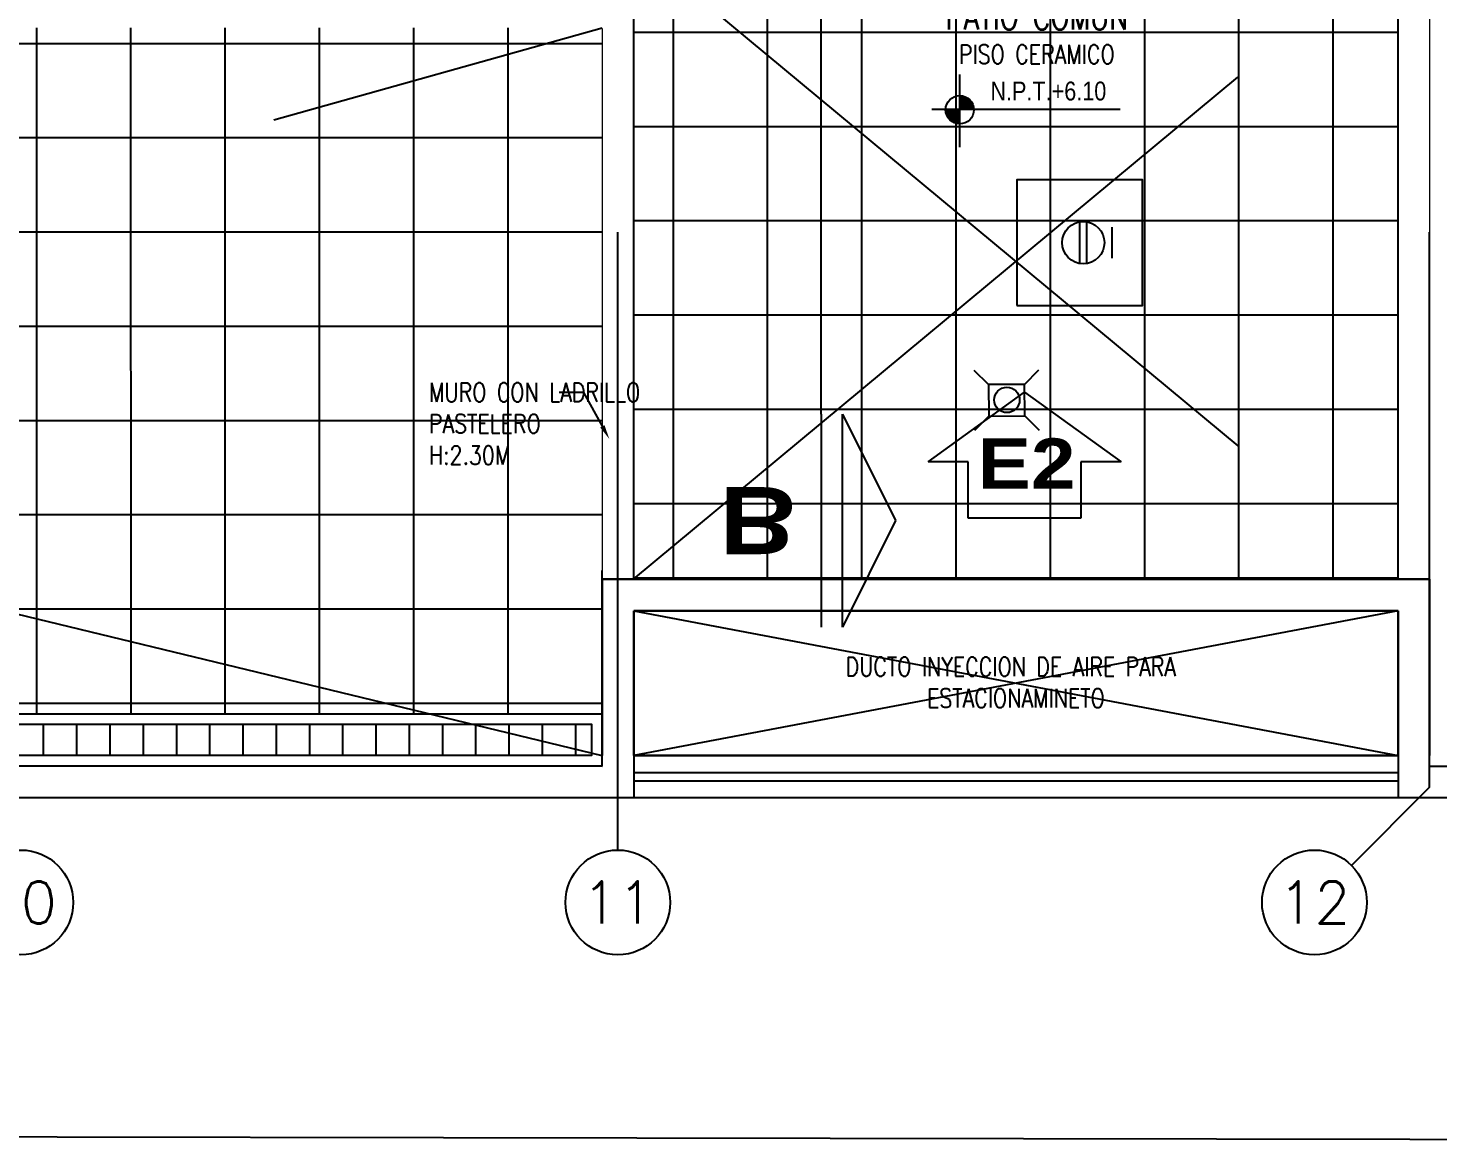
# Model space of a CAD drawing. Header units: millimetres. Extents: x 98 to 155, y -181 to 127.
# Drawn here: x 121.8 to 128.53, y 104.4 to 109.74 of the extents above; entities that cross this region are included whole.
import ezdxf
from ezdxf import colors
from ezdxf.entities.mleader import LeaderData, LeaderLine
from ezdxf.enums import TextEntityAlignment as Align
from ezdxf.math import Vec2, Vec3
from ezdxf.xclip import XClip

# ---------------------------------------------------------------- set-up
doc = ezdxf.new("R2010")
doc.units = ezdxf.units.MM
doc.header["$LTSCALE"] = 15
doc.header["$XCLIPFRAME"] = 2
for name, pattern in [('ACAD_ISO07W100', [3, 0, -3]), ('CENTER', [2, 1.25, -0.25, 0.25, -0.25]), ('CONTINUO', [0]), ('HIDDEN', [0.375, 0.25, -0.125]), ('PHANTOM', [63.5, 31.75, -6.35, 6.35, -6.35, 6.35, -6.35]), ('PHANTOM2', [1.25, 0.625, -0.125, 0.125, -0.125, 0.125, -0.125])]:
    doc.linetypes.add(name, pattern=pattern)
doc.layers.get('0').update_dxf_attribs({"color": 250})
for name, color, linetype in [('A-CORTE', 250, 'CENTER'), ('A-EJES', 250, 'PHANTOM'), ('A-HATCH', 250, 'Continuous'), ('A-NIVELES-NPT', 252, 'Continuous'), ('A-PROYECCIONES', 250, 'HIDDEN'), ('A-TEXTO-ACABADO PISO', 250, 'Continuous'), ('A_30_DispositivosSanit', 250, 'Continuous'), ('A_50_TextoAmbiente', 252, 'Continuous'), ('A_50_TextoIndicaciones', 250, 'Continuous'), ('L13 Texto Grande', 150, 'Continuous')]:
    doc.layers.add(name, color=color, linetype=linetype)
doc.layers.add('A-MURO ALTO', color=250, linetype='Continuous', lineweight=20)
doc.layers.add('A-MUROS', color=252, linetype='Continuous', lineweight=30)
doc.styles.add('R140', font='ariblk.ttf', dxfattribs={"height": 3.55})
doc.styles.add('R160-75', font='ariblk.ttf', dxfattribs={"height": 0.6})
doc.styles.add('R80', font='ARIALN.TTF', dxfattribs={"height": 2.03})
doc.styles.add('ROMANS', font='romans.shx', dxfattribs={"width": 0.8})
doc.styles.add('TXT_COTAS', font='romans.shx', dxfattribs={"width": 0.8})

# ---------------------------------------------------------------- blocks, each defined once
blk = doc.blocks.new('A$C9f73720c')
for p, q in [((16.9902, 112.1046, 0), (17.1119, 115.817, 0)), ((17.7873, 115.6658, 0), (16.3148, 112.2558))]:
    blk.add_line(p, q)
at = {"layer": 'A-MURO ALTO'}
for p, q in [((20.5333, 115.2055, 0), (17.9666, 115.7794, 0)), ((20.5005, 115.0592, 0), (17.934, 115.6336, 0)), ((20.0961, 111.4093, 0), (17.1365, 112.0718, 0)), ((20.0634, 111.263, 0), (17.1038, 111.9255, 0))]:
    blk.add_line(p, q, dxfattribs=at)
at = {"layer": 'A-MUROS'}
for p, q in [((17.1447, 115.9634, 0), (17.9664, 115.7795, 0)), ((16.3148, 112.2558), (17.1119, 115.817, 0)), ((17.1119, 115.817, 0), (17.7873, 115.6658, 0)), ((17.9664, 115.7795, 0), (17.1038, 111.9255, 0)), ((17.7873, 115.6658, 0), (16.9902, 112.1046, 0)), ((16.3148, 112.2558), (16.9902, 112.1046, 0)), ((16.282, 112.1094), (17.1038, 111.9255, 0))]:
    blk.add_line(p, q, dxfattribs=at)
at = {"layer": 'A-PROYECCIONES'}
for p, q in [((19.8535, 128.0646), (20.5359, 115.2049, 0)), ((17.1446, 115.9641, 0), (22.781, 127.4093)), ((16.9948, 115.8432, 0), (16.1977, 112.282)), ((17.0339, 115.8345, 0), (16.2367, 112.2732)), ((17.1119, 115.817, 0), (16.9168, 115.8607, 0)), ((17.9338, 115.6337, 0), (20.0961, 111.4093, 0)), ((20.8935, 114.9712, 0), (17.1365, 112.0718, 0)), ((16.3148, 112.2558), (16.1196, 112.2995))]:
    blk.add_line(p, q, dxfattribs=at)
at = {"style": 'R80'}
for height, rotation, p in [(0.09, 0.00902, (39.554, 141.0046, 0)), (0.09, 0.00902, (45.7984, 139.3226, 0)), (0.09, 0.00902, (50.4634, 135.3578, 0)), (0.09, 0.00902, (41.9784, 129.0436, 0)), (0.09, 0.00902, (37.8409, 128.6089, 0)), (0.09, 0.00902, (35.483, 116.3582, 0)), (0.09, 0.00902, (63.0395, 116.3253, 0)), (0.09, 0.00902, (38.5607, 113.6321, 0)), (0.09, 0.00902, (45.1292, 84.3757, 0)), (0.09, 0.00902, (43.9111, 83.9335, 0)), (0.09, 0.00902, (43.1485, 83.401, 0)), (0.09, 0.00902, (28.0067, 80.1071, 0)), (0.09, 0.00902, (44.3753, 79.9046, 0)), (0.09, 0.00902, (55.151, 79.2173, 0)), (0.09, 0.00902, (38.2608, 76.0049)), (0.09, 0.00902, (39.0036, 75.5558)), (0.09, 0.00902, (27.5137, 75.2133, 0)), (0.09, 0.00902, (27.5137, 75.2133, 0)), (0.09, 0.00902, (39.8519, 75.1543)), (0.09, 0.00902, (25.3599, 70.2709, 0)), (0.09, 0.00902, (32.1646, 69.192, 0)), (0.09, 0.00902, (32.1646, 69.192, 0)), (0.09, 0.00902, (26.9947, 68.6392, 0)), (0.09, 0.00902, (59.8504, 67.3859, 0)), (0.09, 0.00902, (24.839, 65.5107, 0)), (0.09, 0.00902, (24.839, 65.5107, 0)), (0.09, 0.00902, (33.5008, 60.261, 0)), (0.09, 0.00902, (33.5008, 60.261, 0)), (0.09, 347.39076, (17.1069, 59.2726, 0)), (0.09, 0.00902, (26.4708, 59.2035, 0)), (0.09, 0.00902, (26.4708, 59.2035, 0)), (0.09, 0.00902, (23.1216, 58.7685, 0)), (0.09, 0.00902, (23.1216, 58.7685, 0)), (0.09, 0.00902, (27.6632, 55.3959, 0)), (0.09, 0.00902, (27.6632, 55.3959, 0)), (0.09, 0.00902, (22.2239, 54.9818, 0)), (0.09, 0.00902, (22.2239, 54.9818, 0)), (0.09, 0.00902, (65.7174, 53.5803, 0)), (0.09, 0.00902, (38.377, 51.7166, 0)), (0.09, 0.00902, (38.377, 51.7166, 0)), (0.09, 0.00902, (21.0294, 51.3767, 0)), (0.09, 0.00902, (21.0294, 51.3767, 0)), (0.09, 0.00902, (29.4091, 50.8876, 0)), (0.09, 0.00902, (29.4091, 50.8876, 0)), (0.09, 0.00902, (22.5184, 48.0808, 0)), (0.09, 0.00902, (22.5184, 48.0808, 0)), (0.09, 0.00902, (32.8305, 47.9478, 0)), (0.09, 0.00902, (38.6414, 47.9238, 0)), (0.09, 1.55763, (45.5013, 47.0033, 0)), (0.09, 1.55763, (45.5013, 47.0033, 0)), (0.09, 1.55763, (42.9613, 45.8781, 0)), (0.09, 0.00902, (31.2252, 43.4352, 0)), (0.09, 0.00902, (31.2252, 43.4352, 0)), (0.09, 0.00902, (24.8291, 43.3056, 0)), (0.09, 0.00902, (24.8291, 43.3056, 0)), (0.09, 0.00902, (28.8684, 42.6092, 0)), (0.09, 0.00902, (28.8684, 42.6092, 0)), (0.09, 0.00902, (46.0815, 42.4048, 0)), (0.09, 0.00902, (19.0307, 42.0559, 0)), (0.09, 0.00902, (19.0307, 42.0559, 0)), (0.09, 0.00902, (70.9067, 41.0329, 0)), (0.09, 0.00902, (22.7765, 38.7407, 0)), (0.09, 0.00902, (22.7765, 38.7407, 0)), (0.09, 0.00902, (17.8952, 37.4624, 0)), (0.09, 0.00902, (17.8952, 37.4624, 0)), (0.09, 0.00902, (25.8226, 33.2142, 0)), (0.09, 0.00902, (21.5027, 31.2754, 0)), (0.1403, 0.00902, (43.0178, 29.8778, 0)), (0.09, 0.00902, (24.3978, 29.2659, 0)), (0.09, 0.00902, (49.7565, 29.0287, 0)), (0.09, 0.00902, (16.51, 28.4123, 0)), (0.09, 0.00902, (16.51, 28.4123, 0)), (0.09, 0.00902, (40.7946, 24.893, 0)), (0.09, 0.00902, (18.1268, 23.6374, 0)), (0.09, 0.00902, (20.346, 20.3291, 0)), (0.09, 0.00902, (38.3365, 19.4632, 0)), (0.09, 0.00902, (18.2869, 15.9828, 0)), (0.09, 0.00902, (36.6694, 12.5977, 0)), (0.09, 337.79984, (24.7536, 11.2334, 0)), (0.09, 0.00902, (33.5928, 10.3508, 0)), (0.09, 337.79984, (21.6109, 10.1247, 0)), (0.09, 337.79984, (16.5605, 9.5998, 0)), (0.09, 337.79984, (29.9414, 8.9534, 0)), (0.09, 337.79984, (31.6402, 7.9561, 0)), (0.09, 337.79984, (26.736, 7.7966, 0)), (0.09, 337.79984, (32.0288, 7.0232, 0)), (0.09, 0.00902, (16.5347, 5.5678, 0)), (0.09, 0.00902, (23.3239, 5.5763, 0)), (0.09, 0.00902, (34.4718, 3.6379, 0))]:
    blk.add_attdef('N.P.T.+0.00', text='', height=height, rotation=rotation, dxfattribs=at).set_placement(p, align=Align.MIDDLE_CENTER)
for p in [(49.9263, 138.2431, 0), (56.6904, 136.252, 0), (60.5336, 135.5237, 0), (42.6322, 135.1839), (58.3591, 133.6514, 0), (46.2516, 126.9171), (67.6439, 125.1529), (62.2762, 107.4327), (41.3341, 103.0918, 0), (58.4477, 100.4887, -0.2526), (35.1548, 97.8545, 0), (58.3053, 94.9071, 0), (31.2618, 93.9445, 0), (38.1161, 91.318), (54.6279, 88.218, 0), (17.9393, 86.8861, 0), (34.7444, 85.6148, 0), (54.6869, 83.8861, 0), (35.5048, 81.4636, 0), (34.6534, 76.9929, 0), (59.6668, 73.2509), (40.4113, 65.8421, 0), (43.5611, 65.2125, 0), (64.4681, 61.3857), (43.9111, 51.4927, 0), (32.9744, 51.0828, 0), (48.0327, 50.0735, 0), (69.3242, 50.0814, 0), (52.9599, 39.4701, 0), (74.4159, 35.7467, 0)]:
    blk.add_attdef('N.P.T.+0.00', text='', height=0.2109, dxfattribs=at).set_placement(p, align=Align.MIDDLE_CENTER)
blk = doc.blocks.new('TEXTO DUCTOS P1')
at = {"layer": 'A_50_TextoIndicaciones', "insert": (23.5251, -16.4999, 0), "char_height": 0.09, "width": 1.829933, "attachment_point": 5, "style": 'ROMANS'}
blk.add_mtext('\\pxsm1,t16;DUCTO INYECCION DE AIRE PARA  ESTACIONAMINETO', dxfattribs=at)
blk = doc.blocks.new('*U25')
blk.add_lwpolyline([(-4.65, -4.35), (-4.65, 0.15), (-7.86, 0.15), (-0.15, 5.69), (7.57, 0.15), (4.35, 0.15), (4.35, -4.35)], close=True)
at = {"linetype": 'Continuous', "style": 'R140'}
blk.add_attdef('ELEVACION', text='', height=3.55, dxfattribs=at).set_placement((0, 0), align=Align.MIDDLE_CENTER)
blk = doc.blocks.new('*U99')
blk.add_line((-3, -5.08), (-3, 5.08))
blk.add_lwpolyline([(-4.016, 5.08), (-4.016, -5.08), (-6.556, 0)], close=True)
at = {"linetype": 'Continuous', "style": 'R160-75'}
blk.add_attdef('A', text='', height=0.3, dxfattribs=at).set_placement((0, 0), align=Align.MIDDLE_CENTER)
blk = doc.blocks.new('Cortes-Elev.')
at = {"layer": 'A-CORTE', "linetype": 'CENTER', "ltscale": 0.5}
blk.add_lwpolyline([(23.945, 20.8306), (23.945, 37.8534)], dxfattribs=at)
ref = blk.add_blockref('*U25', (24.9256, 20.5952), dxfattribs=dict(at, xscale=0.05980032655866058, yscale=0.05980032655866058, zscale=0.05980032655866058))
ref.add_attrib('ELEVACION', 'E2', dxfattribs={"layer": '0', "linetype": 'Continuous', "height": 0.2392, "style": 'R160-75'}).set_placement((24.9256, 20.5953), align=Align.MIDDLE_CENTER)
ref = blk.add_blockref('*U99', (23.645, 20.3226), dxfattribs=dict(at, xscale=0.1, yscale=0.1, zscale=-0.1, rotation=180))
ref.add_attrib('A', 'B', dxfattribs={"layer": '0', "linetype": 'Continuous', "extrusion": (0, 0, -1), "height": 0.32, "rotation": 180, "style": 'R160-75'}).set_placement((-23.645, 20.3226), align=Align.MIDDLE)
blk = doc.blocks.new('Ejes_Torre C 1var')
at = {"layer": 'A-EJES', "linetype": 'PHANTOM2', "ltscale": 0.5}
blk.add_line((26.85, -3.15), (26.4768, -3.5232), dxfattribs=at)
for points in [[(22.975, -3.45), (22.975, -0.5)], [(26.85, -3.15), (26.85, -0.5)]]:
    blk.add_lwpolyline(points, dxfattribs=at)
at = {"layer": 'A-EJES', "linetype": 'Continuous'}
for centre in [(20.125, -3.7), (22.975, -3.7), (26.3, -3.7)]:
    blk.add_circle(centre, 0.25, dxfattribs=at)
at = {"layer": 'A-EJES', "linetype": 'Continuous', "style": 'ROMANS'}
for s, p in [('10', (20.125, -3.7)), ('11', (22.975, -3.7)), ('12', (26.3, -3.7))]:
    blk.add_text(s, height=0.2, dxfattribs=at).set_placement(p, align=Align.MIDDLE_CENTER)
blk = doc.blocks.new('SIM NIVEL PLANTA')
at = {"linetype": 'Continuous'}
h = blk.add_hatch(dxfattribs=at)
h.set_pattern_fill('_USER', color=256, scale=0.089997, angle=45, style=0, pattern_type=0)
h.set_pattern_definition([(45, (31854.49523, 23864.84028), (-0.06363728001, 0.06363728001), [])])
h.paths.add_polyline_path([(-17.33, 0), (-15.98, 0, 0.409209), (-17.33, 1.33)])
h.paths.add_polyline_path([(-18.68, 0, 0.004279), (-18.68, -0.02, 0.414214), (-17.33, -1.37), (-17.33, 0)])
for p, q in [((-17.33, -3.58), (-17.33, 3.34)), ((-2, 0), (-20, 0))]:
    blk.add_line(p, q)
blk.add_circle((-17.33, -0.02), 1.35, dxfattribs=at)
at = {"style": 'R80'}
blk.add_attdef('N.P.T.+0.00', text='', height=1.8, dxfattribs=at).set_placement((-8.87, 1.77), align=Align.MIDDLE_CENTER)
blk = doc.blocks.new('0-sumidero')
for p, q in [((-0.0421, 0.0382), (-0.0763, 0.0724)), ((0.0435, 0.0382), (0.0777, 0.0724)), ((0.0435, 0.0382), (-0.0421, 0.0382)), ((-0.0421, 0.0382), (-0.0421, -0.0369)), ((0.0435, -0.0369), (0.0435, 0.0382)), ((-0.0421, -0.0369), (-0.0763, -0.0711)), ((-0.0421, -0.0369), (0.0435, -0.0369)), ((0.0435, -0.0369), (0.0777, -0.0711))]:
    blk.add_line(p, q)
blk.add_circle((0, 0), 0.0303)
blk = doc.blocks.new('sum')
at = {"layer": 'A_30_DispositivosSanit', "rotation": 45.00000007321594}
blk.add_blockref('0-sumidero', (0, 0), dxfattribs=at)
blk = doc.blocks.new('R')
at = {"layer": 'A_30_DispositivosSanit', "linetype": 'Continuous'}
for p, q in [((-0.0083, -0.0497), (-0.0083, 0.0497)), ((0.0083, -0.0497), (0.0083, 0.0497)), ((0.0694, -0.0367), (0.0694, 0.0367))]:
    blk.add_line(p, q, dxfattribs=at)
blk.add_circle((0, 0), 0.0504, dxfattribs=at)

msp = doc.modelspace()

# ---------------------------------------------------------------- hatches: boundary and pattern name
at = {"layer": 'A-HATCH'}
h = msp.add_hatch(dxfattribs=at)
h.set_pattern_fill('_USER', color=256, scale=0.45, angle=0.00187, double=1, pattern_type=0)
h.set_pattern_definition([(0.00187, (217.1323, 121.86946), (-1.47e-05, 0.45), []), (90.00187, (217.1323, 121.86946), (-0.45, -1.47e-05), [])])
h.paths.add_polyline_path([(124.693, 107.1113), (128.3431, 107.1114), (128.343, 110.1363), (124.6928, 110.1362)])
h = msp.add_hatch(dxfattribs=at)
h.set_pattern_fill('_USER', color=256, scale=0.45, angle=0.00187, double=1, pattern_type=0)
h.set_pattern_definition([(0.002, (124.5437, 106.51273), (-1.5e-05, 0.45), []), (90.002, (124.5437, 106.51273), (-0.45, -1.5e-05), [])])
h.paths.add_polyline_path([(112.1431, 109.2615), (112.1441, 106.4625), (124.5442, 106.4625), (124.5431, 109.7374), (116.5932, 109.7366), (116.5932, 109.9366), (113.7932, 109.9366), (113.7932, 109.2616)])

# ---------------------------------------------------------------- linework, layer by layer
at = {"layer": 'L13 Texto Grande'}
msp.add_lwpolyline([(101.6432, 104.477), (144.0825, 104.4042)], dxfattribs=at)

# ---------------------------------------------------------------- next in the draw order: block references
at = {"linetype": 'ACAD_ISO07W100', "ltscale": 5}
ref = msp.add_blockref('A$C9f73720c', (241.452, 114.8591), dxfattribs=dict(at, rotation=102.6156181418625))
XClip(ref).set_block_clipping_path([(22.1542253106, 140.4101169162), (10.3600901397, 87.7136669306), (29.6608346476, 83.3939150368), (41.4549698184, 136.0903650224)])

# ---------------------------------------------------------------- next in the draw order: hatches: boundary and pattern name
at = {"layer": 'A_30_DispositivosSanit', "linetype": 'CONTINUO'}
h = msp.add_hatch(dxfattribs=at)
h.set_pattern_fill('ANSI31', color=256, scale=0.05, angle=45)
h.set_pattern_definition([(90, (601.30197, -195243.38931), (-0.15875, 0), [])])
h.paths.add_polyline_path([(112.1932, 106.4125), (124.4923, 106.4125), (124.4923, 106.2625), (112.1932, 106.2625)])

# ---------------------------------------------------------------- next in the draw order: linework, layer by layer
at = {"layer": 'A-HATCH', "elevation": 0}
msp.add_lwpolyline([(124.693, 107.1113), (128.3431, 107.1114), (128.343, 110.1363), (124.6928, 110.1362)], close=True, dxfattribs=at)
at = {"layer": 'A-MUROS'}
for points in [[(128.4932, 106.2115), (151.6929, 106.2101), (151.6932, 106.0601), (101.6432, 106.0631), (101.6432, 106.2631)], [(101.643, 106.2131), (124.5437, 106.2117)]]:
    msp.add_lwpolyline(points, dxfattribs=at)
at = {"layer": 'A_30_DispositivosSanit'}
msp.add_lwpolyline([(126.5231, 108.4115), (127.1231, 108.4115), (127.1231, 109.0115), (126.5231, 109.0115)], close=True, dxfattribs=at)
at = {"layer": 'A_30_DispositivosSanit', "linetype": 'CONTINUO'}
for points in [[(112.1432, 106.4625), (124.5423, 106.4625), (124.5423, 106.2125), (112.1432, 106.2125)], [(112.1932, 106.4125), (124.4923, 106.4125), (124.4923, 106.2625), (112.1932, 106.2625)]]:
    msp.add_lwpolyline(points, close=True, dxfattribs=at)

# ---------------------------------------------------------------- next in the draw order: block references
at = {"layer": 'A-CORTE'}
msp.add_blockref('Cortes-Elev.', (101.6432, 87.0616), dxfattribs=at)
at = {"layer": 'A-MUROS'}
msp.add_blockref('Ejes_Torre C 1var', (101.6432, 109.2616), dxfattribs=at)
at = {"layer": 'A-NIVELES-NPT', "xscale": 0.05, "yscale": 0.05, "zscale": 0.05}
msp.add_blockref('SIM NIVEL PLANTA', (127.1168, 109.3469), dxfattribs=at).add_auto_attribs({'N.P.T.+0.00': 'N.P.T.+6.10'})
at = {"layer": 'A_30_DispositivosSanit', "linetype": 'Continuous', "xscale": 2, "yscale": 2, "zscale": 2}
msp.add_blockref('R', (126.8397, 108.7115), dxfattribs=at)
at = {"layer": 'A_30_DispositivosSanit', "xscale": 2, "yscale": 2, "zscale": 2, "rotation": 135.4214501941968}
msp.add_blockref('sum', (126.4755, 107.9605, 0), dxfattribs=at)
at = {"layer": 'A_50_TextoIndicaciones'}
msp.add_blockref('TEXTO DUCTOS P1', (102.9932, 123.1116), dxfattribs=at)

# ---------------------------------------------------------------- next in the draw order: texts
at = {"layer": 'A-TEXTO-ACABADO PISO', "insert": (126.6181, 109.6555, 0), "char_height": 0.09, "attachment_point": 2, "rotation": 0.00002, "style": 'ROMANS'}
msp.add_mtext_dynamic_manual_height_columns('PISO CERAMICO', width=1.20225, gutter_width=12.5, heights=[0], dxfattribs=at)
at = {"layer": 'A_50_TextoAmbiente', "style": 'ROMANS', "width": 0.8}
msp.add_text('PATIO COMUN', height=0.12, dxfattribs=at).set_placement((126.6178, 109.7288, 0), align=Align.CENTER)

# ---------------------------------------------------------------- next in the draw order: leaders
at = {"layer": 'A_50_TextoIndicaciones'}
ml = msp.add_multileader_mtext('Standard', dxfattribs=at)
ml.set_content('\\pxsm1;MURO CON LADRILLO PASTELERO \\P\\pt16;H:2.30M', color=256, style='TXT_COTAS')
ml.set_leader_properties(color=256)
ml.build(insert=Vec2(0, 0))
ml.multileader.update_dxf_attribs({"dogleg_length": 0.05, "arrow_head_size": 0.07})
ctx = ml.context
ctx.base_point, ctx.char_height, ctx.arrow_head_size, ctx.landing_gap_size, ctx.plane_origin = Vec3(123.666, 107.9968), 0.09, 0.07, 0.05, Vec3(123.6228, 107.2935)
notes = []
notes.append((ctx, [(1, (1, 1, 0), (124.4558, 107.9968), (-1, 0), 0.1172, [(0, [(124.5776, 107.7735)], 0, [])])]))
ctx.mtext.insert, ctx.mtext.width, ctx.mtext.defined_height, ctx.mtext.flow_direction = Vec3(123.716, 108.0418), 1.102183, 0.8046, 5
for ctx, leaders in notes:
    for number, flags, end, landing, length, lines in leaders:
        leader = LeaderData()
        leader.index, (leader.has_last_leader_line, leader.has_dogleg_vector, leader.attachment_direction) = number, flags
        leader.last_leader_point, leader.dogleg_vector, leader.dogleg_length = Vec3(end), Vec3(landing), length
        for number, points, colour, breaks in lines:
            line = LeaderLine()
            line.index, line.vertices, line.color, line.breaks = number, Vec3.list(points), colors.encode_raw_color(colour), breaks
            leader.lines.append(line)
        ctx.leaders.append(leader)

doc.saveas('drawing.dxf')
